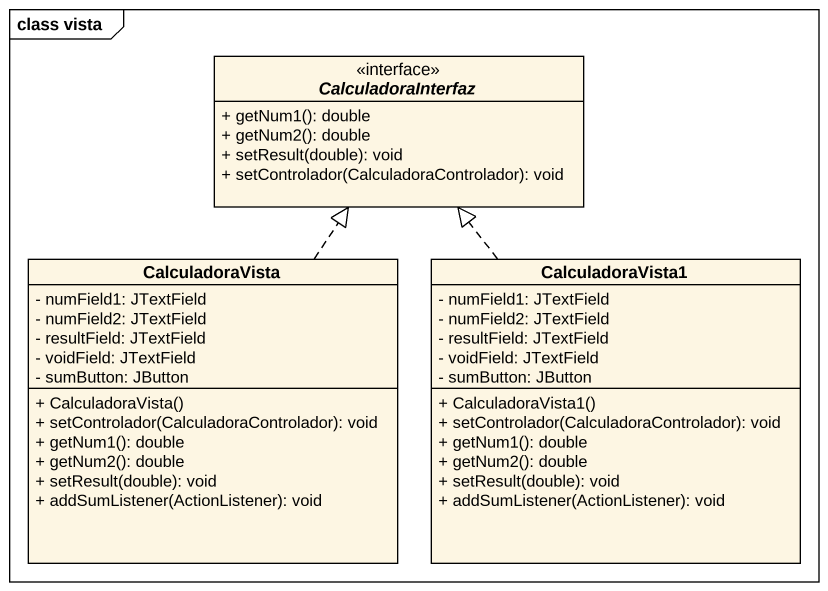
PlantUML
@startuml
mainframe class vista
hide circle
hide empty members
skinparam classAttributeIconSize 0
interface CalculadoraInterfaz {
  + getNum1(): double
  + getNum2(): double
  + setResult(double): void
  + setControlador(CalculadoraControlador): void
}
class CalculadoraVista {
  - numField1: JTextField
  - numField2: JTextField
  - resultField: JTextField
  - voidField: JTextField
  - sumButton: JButton
  + CalculadoraVista()
  + setControlador(CalculadoraControlador): void
  + getNum1(): double
  + getNum2(): double
  + setResult(double): void
  + addSumListener(ActionListener): void
}
class CalculadoraVista1 {
  - numField1: JTextField
  - numField2: JTextField
  - resultField: JTextField
  - voidField: JTextField
  - sumButton: JButton
  + CalculadoraVista1()
  + setControlador(CalculadoraControlador): void
  + getNum1(): double
  + getNum2(): double
  + setResult(double): void
  + addSumListener(ActionListener): void
}
CalculadoraVista .up.|> CalculadoraInterfaz
CalculadoraVista1 .up.|> CalculadoraInterfaz
@enduml
